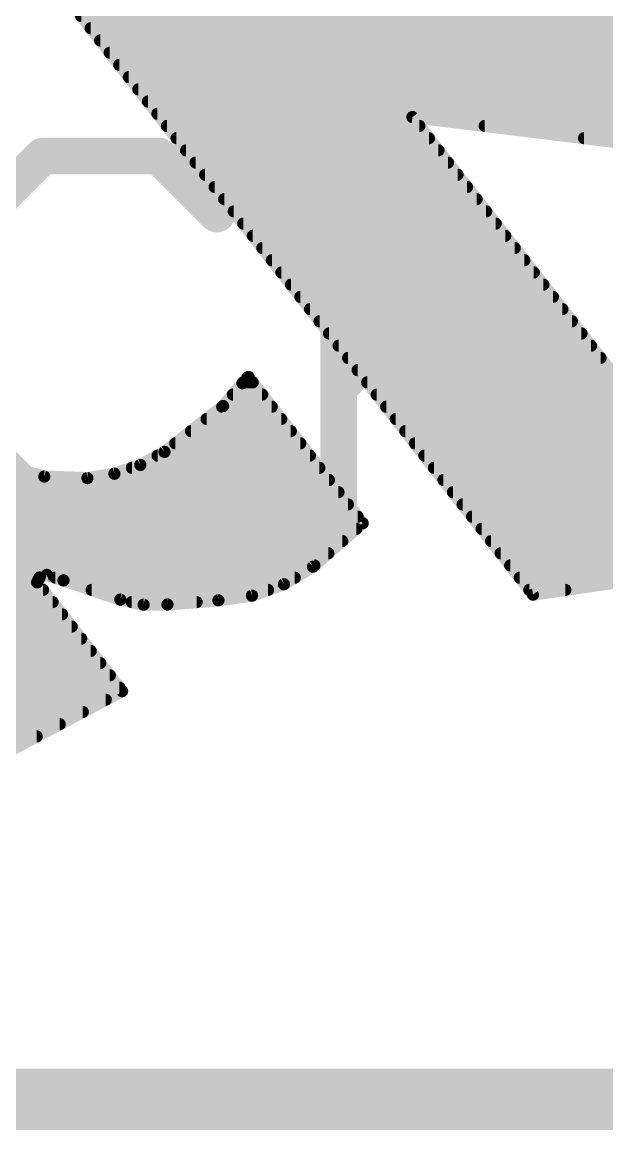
# Model space of a CAD drawing. Extents: x -0.1 to 20.3, y -11.4 to 28.1.
# Drawn here: x 6.006 to 7.223, y 8.707 to 11.011 of the extents above; entities that cross this region are included whole.
import ezdxf

# ---------------------------------------------------------------- set-up
doc = ezdxf.new("R2010")
doc.units = 0
for name, color, linetype in [('21', 41, 'CONTINUOUS'), ('22', 40, 'CONTINUOUS'), ('51', 53, 'CONTINUOUS')]:
    doc.layers.add(name, color=color, linetype=linetype)

msp = doc.modelspace()

# ---------------------------------------------------------------- linework, layer by layer
at = {"layer": '21'}
for points, const_width in [([(6.0488, 10.7325), (5.9281, 10.6118)], 0.0762), ([(6.2903, 10.7325), (6.0488, 10.7325)], 0.0762), ([(6.411, 10.6118), (6.2903, 10.7325)], 0.0762), ([(6.6647, 10.0081), (6.6647, 10.491)], 0.0762), ([(6.6647, 10.2496), (6.9062, 10.491)], 0.0762), ([(6.9062, 10.491), (7.0269, 10.491)], 0.0762), ([(5.9281, 10.1288), (6.0488, 10.0081)], 0.0762), ([(6.2903, 10.0081), (6.411, 10.1288)], 0.0762), ([(6.0488, 10.0081), (6.2903, 10.0081)], 0.0762), ([(10.54, 8.77), (5.54, 8.77)], 0.127)]:
    msp.add_lwpolyline(points, dxfattribs=dict(at, const_width=const_width))
at = {"layer": '21', "const_width": 0.0381}
for points in [[(6.0488, 10.7516, 1), (6.0488, 10.7135)], [(6.0623, 10.719, 1), (6.0354, 10.746)], [(6.3038, 10.746, 1), (6.2768, 10.719)], [(6.2903, 10.7135, 1), (6.2903, 10.7516)], [(6.3976, 10.5983, 1), (6.4245, 10.6253)], [(6.6838, 10.491, 1), (6.6457, 10.491)], [(6.9062, 10.5101, 1), (6.9062, 10.472)], [(6.9197, 10.4776, 1), (6.8927, 10.5045)], [(7.0269, 10.472, 1), (7.0269, 10.5101)], [(6.6513, 10.263, 1), (6.6782, 10.2361)], [(6.4245, 10.1154, 1), (6.3976, 10.1423)], [(6.0488, 10.0272, 1), (6.0488, 9.9891)], [(6.0354, 9.9946, 1), (6.0623, 10.0216)], [(6.2768, 10.0216, 1), (6.3038, 9.9946)], [(6.2903, 9.9891, 1), (6.2903, 10.0272)], [(6.6457, 10.0081, 1), (6.6838, 10.0081)]]:
    msp.add_lwpolyline(points, format="xyb", dxfattribs=at)
at = {"layer": '22', "const_width": 0.0254}
for points in [[(5.8789, 11.3432), (7.069, 9.82)], [(6.1286, 11.0236), (7.8017, 11.0236)], [(6.1484, 10.9982), (7.9788, 10.9982)], [(6.1683, 10.9728), (7.9463, 10.9728)], [(6.1881, 10.9474), (7.9138, 10.9474)], [(6.208, 10.922), (7.8813, 10.922)], [(6.2278, 10.8966), (7.8488, 10.8966)], [(6.2477, 10.8712), (7.8163, 10.8712)], [(6.2675, 10.8458), (7.7838, 10.8458)], [(6.2873, 10.8204), (7.7513, 10.8204)], [(7.5406, 9.8887), (6.8182, 10.8135)], [(6.8182, 10.8135), (7.6168, 10.7154)], [(6.3072, 10.795), (6.8326, 10.795)], [(6.9684, 10.795), (7.7187, 10.795)], [(6.327, 10.7696), (6.8524, 10.7696)], [(7.1753, 10.7696), (7.6862, 10.7696)], [(6.3469, 10.7442), (6.8723, 10.7442)], [(6.3667, 10.7188), (6.8921, 10.7188)], [(6.3866, 10.6934), (6.912, 10.6934)], [(6.4064, 10.668), (6.9318, 10.668)], [(6.4263, 10.6426), (6.9516, 10.6426)], [(6.4461, 10.6172), (6.9715, 10.6172)], [(6.466, 10.5918), (6.9913, 10.5918)], [(6.4858, 10.5664), (7.0112, 10.5664)], [(6.5056, 10.541), (7.031, 10.541)], [(6.5255, 10.5156), (7.0509, 10.5156)], [(6.5453, 10.4902), (7.0707, 10.4902)], [(6.5652, 10.4648), (7.0906, 10.4648)], [(6.585, 10.4394), (7.1104, 10.4394)], [(6.6049, 10.414), (7.1302, 10.414)], [(6.6247, 10.3886), (7.1501, 10.3886)], [(6.6446, 10.3632), (7.1699, 10.3632)], [(6.6644, 10.3378), (7.1898, 10.3378)], [(6.6842, 10.3124), (7.2096, 10.3124)], [(6.4747, 10.2712), (6.4643, 10.2598)], [(6.4768, 10.2728), (6.4747, 10.2712)], [(6.7145, 9.9685), (6.4768, 10.2728)], [(6.7041, 10.287), (7.2295, 10.287)], [(6.4643, 10.2598), (6.424, 10.2123)], [(6.4659, 10.2616), (6.4855, 10.2616)], [(6.7239, 10.2616), (7.2493, 10.2616)], [(6.4443, 10.2362), (6.5053, 10.2362)], [(6.7438, 10.2362), (7.2692, 10.2362)], [(6.424, 10.2123), (6.302, 10.1169)], [(6.4222, 10.2108), (6.5252, 10.2108)], [(6.7636, 10.2108), (7.289, 10.2108)], [(6.3897, 10.1854), (6.545, 10.1854)], [(6.7835, 10.1854), (7.3088, 10.1854)], [(6.3571, 10.16), (6.5649, 10.16)], [(6.8033, 10.16), (7.3287, 10.16)], [(6.3246, 10.1346), (6.5847, 10.1346)], [(6.8232, 10.1346), (7.3485, 10.1346)], [(6.302, 10.1169), (6.2518, 10.0898)], [(6.2877, 10.1092), (6.6046, 10.1092)], [(6.843, 10.1092), (7.3684, 10.1092)], [(6.0519, 10.0656), (5.9651, 10.0885)], [(6.2518, 10.0898), (6.1978, 10.0714)], [(6.2342, 10.0838), (6.6244, 10.0838)], [(6.8628, 10.0838), (7.3882, 10.0838)], [(5.3789, 10.0584), (6.6442, 10.0584)], [(6.1415, 10.0624), (6.0519, 10.0656)], [(6.1978, 10.0714), (6.1415, 10.0624)], [(6.8827, 10.0584), (7.4081, 10.0584)], [(5.3988, 10.033), (6.6641, 10.033)], [(6.9025, 10.033), (7.4279, 10.033)], [(5.4188, 10.0076), (6.6839, 10.0076)], [(6.9224, 10.0076), (7.4478, 10.0076)], [(5.4387, 9.9822), (6.7038, 9.9822)], [(6.611, 9.878), (6.7145, 9.9685)], [(6.9422, 9.9822), (7.4676, 9.9822)], [(5.4586, 9.9568), (6.7011, 9.9568)], [(6.9621, 9.9568), (7.4874, 9.9568)], [(5.4785, 9.9314), (6.6721, 9.9314)], [(6.9819, 9.9314), (7.5073, 9.9314)], [(5.4984, 9.906), (6.643, 9.906)], [(7.0018, 9.906), (7.5271, 9.906)], [(5.5183, 9.8806), (6.614, 9.8806)], [(6.5507, 9.8416), (6.611, 9.878)], [(7.0216, 9.8806), (7.4849, 9.8806)], [(7.069, 9.82), (7.5406, 9.8887)], [(5.5383, 9.8552), (6.0417, 9.8552)], [(6.037, 9.8454), (6.0419, 9.8556)], [(6.0419, 9.8556), (6.057, 9.8611)], [(6.057, 9.8611), (6.0918, 9.8495)], [(6.0748, 9.8552), (6.5732, 9.8552)], [(7.0414, 9.8552), (7.3107, 9.8552)], [(5.5582, 9.8298), (6.0493, 9.8298)], [(6.2138, 9.6192), (6.037, 9.8454)], [(6.0918, 9.8495), (6.21, 9.8097)], [(6.1503, 9.8298), (6.5176, 9.8298)], [(6.4842, 9.8179), (6.5507, 9.8416)], [(7.0613, 9.8298), (7.1364, 9.8298)], [(5.5781, 9.8044), (6.0691, 9.8044)], [(6.21, 9.8097), (6.2586, 9.799)], [(6.2339, 9.8044), (6.3689, 9.8044)], [(6.3082, 9.7995), (6.4143, 9.8081)], [(6.4143, 9.8081), (6.4842, 9.8179)], [(6.2586, 9.799), (6.3082, 9.7995)], [(5.598, 9.779), (6.0889, 9.779)], [(5.6179, 9.7536), (6.1088, 9.7536)], [(5.6378, 9.7282), (6.1286, 9.7282)], [(5.6578, 9.7028), (6.1485, 9.7028)], [(5.6777, 9.6774), (6.1683, 9.6774)], [(5.6976, 9.652), (6.1882, 9.652)], [(5.7175, 9.6266), (6.208, 9.6266)], [(5.7374, 9.6012), (6.1798, 9.6012)], [(5.8673, 9.4356), (6.2138, 9.6192)], [(5.7573, 9.5758), (6.1319, 9.5758)], [(5.7772, 9.5504), (6.084, 9.5504)], [(5.7972, 9.525), (6.0361, 9.525)]]:
    msp.add_lwpolyline(points, dxfattribs=at)
at = {"layer": '22', "const_width": 0.0127}
for points in [[(6.1286, 11.0299, 1), (6.1286, 11.0173)], [(6.1484, 11.0046, 1), (6.1484, 10.9919)], [(6.1683, 10.9792, 1), (6.1683, 10.9665)], [(6.1881, 10.9537, 1), (6.1881, 10.9411)], [(6.208, 10.9284, 1), (6.208, 10.9157)], [(6.2278, 10.903, 1), (6.2278, 10.8903)], [(6.2477, 10.8775, 1), (6.2477, 10.8649)], [(6.2675, 10.8521, 1), (6.2675, 10.8395)], [(6.2873, 10.8268, 1), (6.2873, 10.8141)], [(6.8232, 10.8174, 1), (6.8131, 10.8095)], [(6.8189, 10.8198, 1), (6.8174, 10.8072)], [(6.3072, 10.8013, 1), (6.3072, 10.7887)], [(6.8326, 10.7887, 1), (6.8326, 10.8013)], [(6.9684, 10.8013, 1), (6.9684, 10.7887)], [(6.327, 10.7759, 1), (6.327, 10.7633)], [(6.8524, 10.7633, 1), (6.8524, 10.7759)], [(7.1753, 10.7759, 1), (7.1753, 10.7633)], [(6.3469, 10.7506, 1), (6.3469, 10.7379)], [(6.8723, 10.7379, 1), (6.8723, 10.7506)], [(6.3667, 10.7251, 1), (6.3667, 10.7125)], [(6.8921, 10.7125, 1), (6.8921, 10.7251)], [(6.3866, 10.6997, 1), (6.3866, 10.6871)], [(6.912, 10.6871, 1), (6.912, 10.6997)], [(6.4064, 10.6744, 1), (6.4064, 10.6617)], [(6.9318, 10.6617, 1), (6.9318, 10.6744)], [(6.4263, 10.6489, 1), (6.4263, 10.6363)], [(6.9516, 10.6363, 1), (6.9516, 10.6489)], [(6.4461, 10.6235, 1), (6.4461, 10.6109)], [(6.9715, 10.6109, 1), (6.9715, 10.6235)], [(6.466, 10.5982, 1), (6.466, 10.5855)], [(6.9913, 10.5855, 1), (6.9913, 10.5982)], [(6.4858, 10.5727, 1), (6.4858, 10.5601)], [(7.0112, 10.5601, 1), (7.0112, 10.5727)], [(6.5056, 10.5473, 1), (6.5056, 10.5347)], [(7.031, 10.5347, 1), (7.031, 10.5473)], [(6.5255, 10.522, 1), (6.5255, 10.5093)], [(7.0509, 10.5093, 1), (7.0509, 10.522)], [(6.5453, 10.4965, 1), (6.5453, 10.4839)], [(7.0707, 10.4839, 1), (7.0707, 10.4965)], [(6.5652, 10.4711, 1), (6.5652, 10.4585)], [(7.0906, 10.4585, 1), (7.0906, 10.4711)], [(6.585, 10.4458, 1), (6.585, 10.4331)], [(7.1104, 10.4331, 1), (7.1104, 10.4458)], [(6.6049, 10.4203, 1), (6.6049, 10.4077)], [(7.1302, 10.4077, 1), (7.1302, 10.4203)], [(6.6247, 10.3949, 1), (6.6247, 10.3823)], [(7.1501, 10.3823, 1), (7.1501, 10.3949)], [(6.6446, 10.3696, 1), (6.6446, 10.3569)], [(7.1699, 10.3569, 1), (7.1699, 10.3696)], [(6.6644, 10.3441, 1), (6.6644, 10.3315)], [(7.1898, 10.3315, 1), (7.1898, 10.3441)], [(6.6842, 10.3187, 1), (6.6842, 10.3061)], [(7.2096, 10.3061, 1), (7.2096, 10.3187)], [(6.4708, 10.2762, 1), (6.4786, 10.2661)], [(6.4794, 10.2669, 1), (6.4701, 10.2755)], [(6.4818, 10.2767, 1), (6.4718, 10.2688)], [(6.4807, 10.2677, 1), (6.4729, 10.2778)], [(6.7041, 10.2934, 1), (6.7041, 10.2807)], [(6.4596, 10.2641, 1), (6.469, 10.2555)], [(6.4691, 10.2557, 1), (6.4594, 10.2639)], [(6.4659, 10.2679, 1), (6.4659, 10.2553)], [(6.4855, 10.2553, 1), (6.4855, 10.2679)], [(6.7239, 10.2679, 1), (6.7239, 10.2553)], [(6.4443, 10.2425, 1), (6.4443, 10.2299)], [(6.5053, 10.2299, 1), (6.5053, 10.2425)], [(6.7438, 10.2425, 1), (6.7438, 10.2299)], [(6.4222, 10.2172, 1), (6.4222, 10.2045)], [(6.4192, 10.2164, 1), (6.4289, 10.2082)], [(6.4279, 10.2073, 1), (6.4201, 10.2173)], [(6.5252, 10.2045, 1), (6.5252, 10.2172)], [(6.7636, 10.2172, 1), (6.7636, 10.2045)], [(6.3897, 10.1918, 1), (6.3897, 10.1791)], [(6.545, 10.1791, 1), (6.545, 10.1918)], [(6.7835, 10.1918, 1), (6.7835, 10.1791)], [(6.3571, 10.1663, 1), (6.3571, 10.1537)], [(6.5649, 10.1537, 1), (6.5649, 10.1663)], [(6.8033, 10.1663, 1), (6.8033, 10.1537)], [(6.3246, 10.141, 1), (6.3246, 10.1283)], [(6.5847, 10.1283, 1), (6.5847, 10.141)], [(6.8232, 10.141, 1), (6.8232, 10.1283)], [(6.2877, 10.1156, 1), (6.2877, 10.1029)], [(6.2981, 10.1219, 1), (6.3059, 10.1119)], [(6.305, 10.1113, 1), (6.299, 10.1225)], [(6.6046, 10.1029, 1), (6.6046, 10.1156)], [(6.843, 10.1156, 1), (6.843, 10.1029)], [(6.2342, 10.0901, 1), (6.2342, 10.0775)], [(6.2488, 10.0954, 1), (6.2548, 10.0842)], [(6.2539, 10.0838, 1), (6.2498, 10.0958)], [(6.6244, 10.0775, 1), (6.6244, 10.0901)], [(6.8628, 10.0901, 1), (6.8628, 10.0775)], [(6.0521, 10.0719, 1), (6.0516, 10.0592)], [(6.0502, 10.0594, 1), (6.0535, 10.0717)], [(6.1405, 10.0686, 1), (6.1425, 10.0561)], [(6.1413, 10.056, 1), (6.1418, 10.0687)], [(6.1958, 10.0774, 1), (6.1999, 10.0654)], [(6.1988, 10.0652, 1), (6.1968, 10.0777)], [(6.6442, 10.0521, 1), (6.6442, 10.0648)], [(6.8827, 10.0648, 1), (6.8827, 10.0521)], [(6.6641, 10.0267, 1), (6.6641, 10.0394)], [(6.9025, 10.0394, 1), (6.9025, 10.0267)], [(6.6839, 10.0013, 1), (6.6839, 10.0139)], [(6.9224, 10.0139, 1), (6.9224, 10.0013)], [(6.7038, 9.9759, 1), (6.7038, 9.9886)], [(6.7095, 9.9646, 1), (6.7195, 9.9724)], [(6.7187, 9.9637, 1), (6.7103, 9.9733)], [(6.9422, 9.9886, 1), (6.9422, 9.9759)], [(6.7011, 9.9505, 1), (6.7011, 9.9632)], [(6.9621, 9.9632, 1), (6.9621, 9.9505)], [(6.6721, 9.9251, 1), (6.6721, 9.9377)], [(6.9819, 9.9377, 1), (6.9819, 9.9251)], [(6.643, 9.8997, 1), (6.643, 9.9123)], [(7.0018, 9.9123, 1), (7.0018, 9.8997)], [(6.6069, 9.8828, 1), (6.6152, 9.8733)], [(6.6143, 9.8726, 1), (6.6078, 9.8835)], [(6.614, 9.8743, 1), (6.614, 9.887)], [(7.0216, 9.887, 1), (7.0216, 9.8743)], [(6.0398, 9.8616, 1), (6.0441, 9.8496)], [(6.0476, 9.8528, 1), (6.0362, 9.8583)], [(6.0417, 9.8489, 1), (6.0417, 9.8615)], [(6.059, 9.8671, 1), (6.055, 9.855)], [(6.0592, 9.8551, 1), (6.0549, 9.867)], [(6.0748, 9.8615, 1), (6.0748, 9.8489)], [(6.5732, 9.8489, 1), (6.5732, 9.8615)], [(7.0414, 9.8615, 1), (7.0414, 9.8489)], [(6.042, 9.8493, 1), (6.032, 9.8415)], [(6.0313, 9.8482, 1), (6.0428, 9.8427)], [(6.0493, 9.8235, 1), (6.0493, 9.8361)], [(6.0939, 9.8556, 1), (6.0898, 9.8435)], [(6.0898, 9.8435, 1), (6.0938, 9.8556)], [(6.1503, 9.8361, 1), (6.1503, 9.8235)], [(6.5176, 9.8235, 1), (6.5176, 9.8361)], [(6.5474, 9.847, 1), (6.5539, 9.8361)], [(6.5528, 9.8356, 1), (6.5485, 9.8475)], [(7.0613, 9.8361, 1), (7.0613, 9.8235)], [(7.1364, 9.8235, 1), (7.1364, 9.8361)], [(6.0691, 9.7981, 1), (6.0691, 9.8108)], [(6.2114, 9.8159, 1), (6.2087, 9.8035)], [(6.208, 9.8036, 1), (6.2121, 9.8157)], [(6.2339, 9.8108, 1), (6.2339, 9.7981)], [(6.3689, 9.7981, 1), (6.3689, 9.8108)], [(6.4134, 9.8144, 1), (6.4152, 9.8018)], [(6.4148, 9.8018, 1), (6.4138, 9.8144)], [(6.482, 9.8239, 1), (6.4863, 9.8119)], [(6.4851, 9.8116, 1), (6.4833, 9.8242)], [(7.0681, 9.8262, 1), (7.0699, 9.8137)], [(7.064, 9.8161, 1), (7.074, 9.8239)], [(6.2585, 9.8053, 1), (6.2586, 9.7926)], [(6.2572, 9.7928, 1), (6.2599, 9.8052)], [(6.3077, 9.8058, 1), (6.3087, 9.7931)], [(6.3083, 9.7931, 1), (6.3082, 9.8058)], [(6.0889, 9.7727, 1), (6.0889, 9.7853)], [(6.1088, 9.7473, 1), (6.1088, 9.7599)], [(6.1286, 9.7219, 1), (6.1286, 9.7346)], [(6.1485, 9.6965, 1), (6.1485, 9.7091)], [(6.1683, 9.6711, 1), (6.1683, 9.6837)], [(6.1882, 9.6457, 1), (6.1882, 9.6584)], [(6.208, 9.6203, 1), (6.208, 9.6329)], [(6.1798, 9.5949, 1), (6.1798, 9.6075)], [(6.2088, 9.6153, 1), (6.2188, 9.6231)], [(6.2168, 9.6136, 1), (6.2108, 9.6248)], [(6.1319, 9.5695, 1), (6.1319, 9.5822)], [(6.084, 9.5441, 1), (6.084, 9.5567)], [(6.0361, 9.5187, 1), (6.0361, 9.5313)]]:
    msp.add_lwpolyline(points, format="xyb", dxfattribs=at)
at = {"layer": '51', "const_width": 0.127}
msp.add_lwpolyline([(10.54, 8.77), (5.54, 8.77)], dxfattribs=at)

doc.saveas('drawing.dxf')
